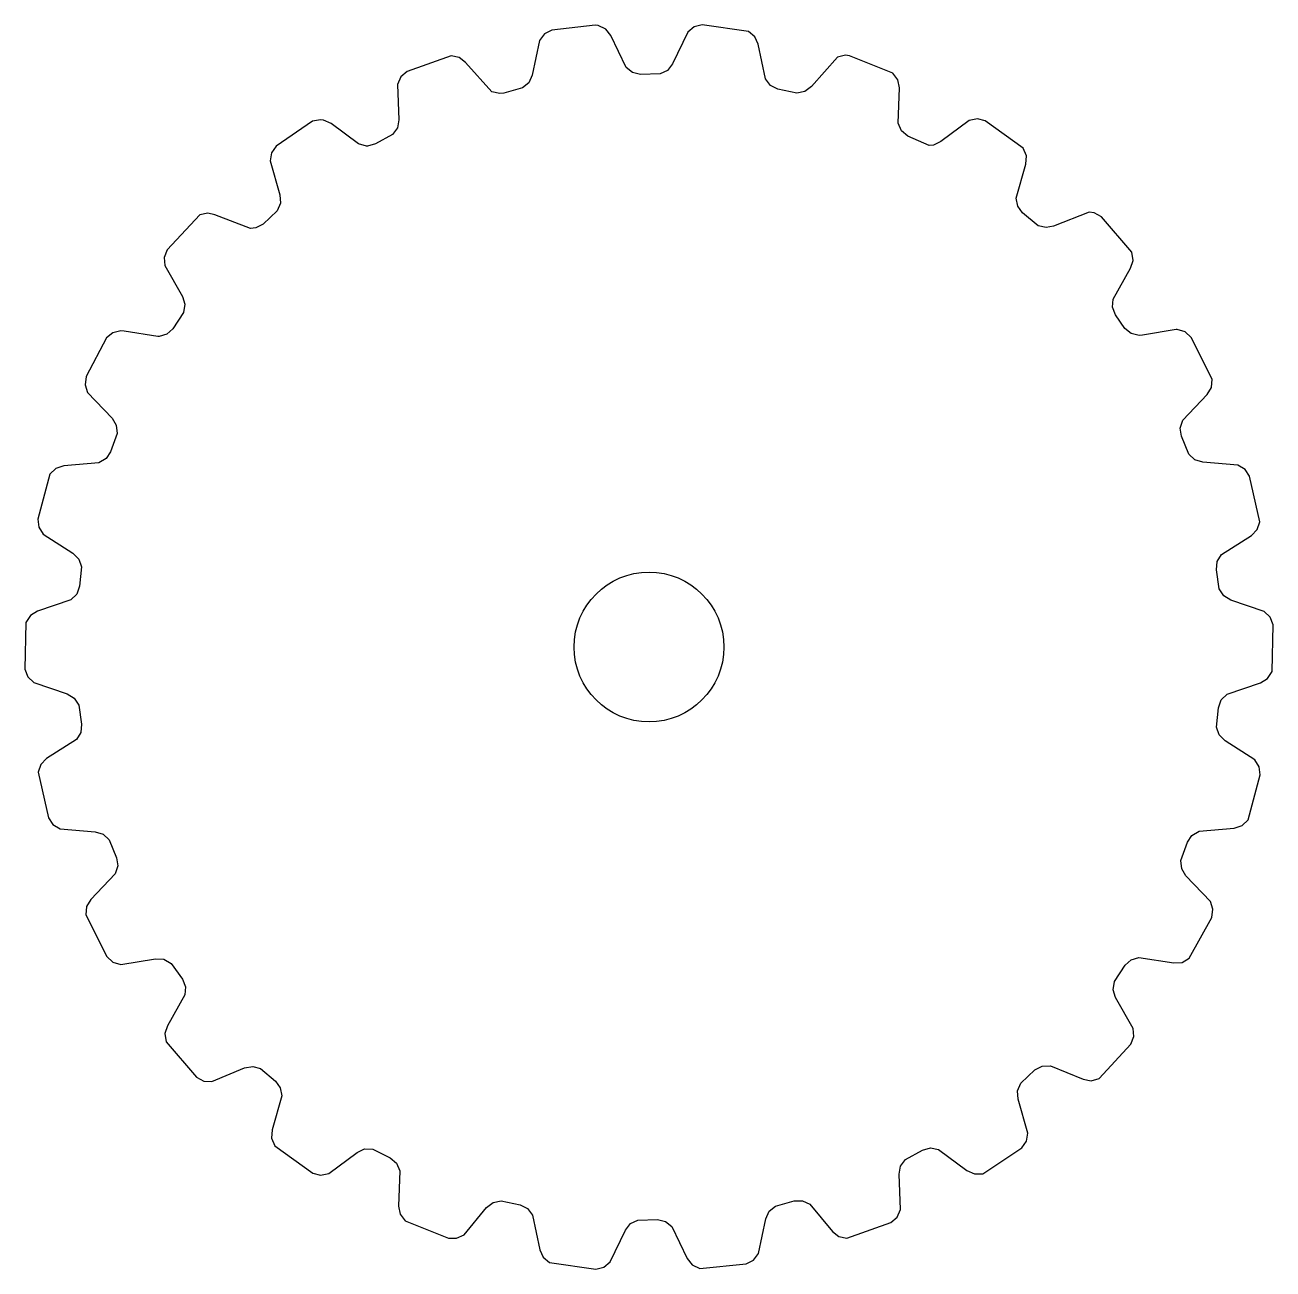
# Model space of a CAD drawing. Extents: x -20.8 to 20.8, y -20.8 to 20.8.
import ezdxf

# ---------------------------------------------------------------- set-up
doc = ezdxf.new("R2010")
doc.units = 0
doc.header["$MEASUREMENT"] = 0

msp = doc.modelspace()

# ---------------------------------------------------------------- linework, layer by layer
at = {"color": 13}
msp.add_lwpolyline([(20.393, -4.267), (20.363, -3.994), (20.217, -3.762), (19.223, -3.126), (19.028, -2.932), (18.938, -2.673), (19, -2.026), (19.094, -1.767), (19.29, -1.576), (20.407, -1.194), (20.642, -1.052), (20.791, -0.821), (20.821, 0.737), (20.728, 0.995), (20.53, 1.186), (19.412, 1.566), (19.177, 1.707), (19.028, 1.937), (18.933, 2.58), (18.962, 2.853), (19.107, 3.086), (20.1, 3.725), (20.294, 3.919), (20.384, 4.178), (20.04, 5.699), (19.887, 5.927), (19.65, 6.064), (18.474, 6.166), (18.211, 6.247), (18.011, 6.434), (17.765, 7.036), (17.728, 7.308), (17.813, 7.569), (18.625, 8.427), (18.767, 8.662), (18.791, 8.935), (18.094, 10.329), (17.891, 10.514), (17.628, 10.591), (17.593, 10.592), (16.461, 10.408), (16.358, 10.399), (16.091, 10.461), (15.877, 10.634), (15.565, 11.083), (15.464, 11.338), (15.484, 11.612), (16.067, 12.639), (16.149, 12.901), (16.107, 13.172), (15.096, 14.359), (14.855, 14.49), (14.684, 14.512), (13.492, 14.045), (13.257, 13.994), (12.989, 14.052), (12.46, 14.486), (12.301, 14.71), (12.256, 14.98), (12.575, 16.117), (12.592, 16.391), (12.487, 16.644), (11.221, 17.554), (10.956, 17.624), (10.687, 17.57), (9.739, 16.865), (9.489, 16.752), (9.351, 16.74), (8.632, 17.047), (8.423, 17.226), (8.314, 17.478), (8.353, 18.658), (8.303, 18.928), (8.141, 19.149), (6.694, 19.73), (6.557, 19.747), (6.289, 19.689), (5.42, 18.706), (5.204, 18.536), (4.936, 18.478), (4.301, 18.618), (4.056, 18.741), (3.89, 18.96), (3.645, 20.115), (3.532, 20.365), (3.321, 20.541), (1.778, 20.758), (1.511, 20.696), (1.298, 20.523), (0.786, 19.459), (0.617, 19.243), (0.371, 19.122), (-0.279, 19.106), (-0.547, 19.167), (-0.76, 19.34), (-1.275, 20.403), (-1.444, 20.619), (-1.691, 20.739), (-1.793, 20.753), (-3.242, 20.581), (-3.486, 20.457), (-3.652, 20.238), (-3.894, 19.082), (-4.006, 18.832), (-4.217, 18.655), (-4.844, 18.484), (-4.981, 18.466), (-5.249, 18.524), (-6.12, 19.505), (-6.336, 19.674), (-6.605, 19.731), (-8.073, 19.207), (-8.28, 19.028), (-8.389, 18.776), (-8.348, 17.596), (-8.396, 17.326), (-8.559, 17.104), (-9.126, 16.788), (-9.392, 16.718), (-9.426, 16.718), (-9.692, 16.786), (-10.61, 17.473), (-10.861, 17.586), (-10.964, 17.597), (-11.233, 17.543), (-12.435, 16.717), (-12.594, 16.493), (-12.638, 16.222), (-12.316, 15.087), (-12.299, 14.813), (-12.403, 14.559), (-12.879, 14.116), (-13.12, 13.984), (-13.291, 13.962), (-14.484, 14.426), (-14.719, 14.476), (-14.987, 14.418), (-16.074, 13.255), (-16.175, 13), (-16.153, 12.727), (-15.568, 11.701), (-15.486, 11.439), (-15.527, 11.168), (-15.883, 10.623), (-16.085, 10.438), (-16.348, 10.36), (-16.383, 10.359), (-17.515, 10.541), (-17.618, 10.549), (-17.886, 10.487), (-18.098, 10.313), (-18.779, 9.023), (-18.816, 8.752), (-18.73, 8.491), (-17.916, 7.635), (-17.774, 7.401), (-17.748, 7.127), (-17.963, 6.514), (-18.116, 6.285), (-18.353, 6.147), (-19.529, 6.043), (-19.791, 5.961), (-19.991, 5.773), (-20.393, 4.267), (-20.363, 3.994), (-20.217, 3.762), (-19.223, 3.126), (-19.028, 2.932), (-18.938, 2.673), (-19, 2.026), (-19.094, 1.767), (-19.29, 1.576), (-20.407, 1.194), (-20.642, 1.052), (-20.791, 0.821), (-20.821, -0.737), (-20.728, -0.995), (-20.53, -1.186), (-19.412, -1.566), (-19.177, -1.707), (-19.028, -1.937), (-18.933, -2.58), (-18.962, -2.853), (-19.107, -3.086), (-20.1, -3.725), (-20.294, -3.919), (-20.384, -4.178), (-20.04, -5.699), (-19.887, -5.927), (-19.65, -6.064), (-18.474, -6.166), (-18.211, -6.247), (-18.011, -6.434), (-17.765, -7.036), (-17.728, -7.308), (-17.813, -7.569), (-18.625, -8.427), (-18.767, -8.662), (-18.791, -8.935), (-18.094, -10.329), (-17.891, -10.514), (-17.628, -10.591), (-16.461, -10.408), (-16.187, -10.423), (-15.948, -10.558), (-15.565, -11.083), (-15.464, -11.338), (-15.484, -11.612), (-16.067, -12.639), (-16.149, -12.901), (-16.107, -13.172), (-15.096, -14.359), (-14.855, -14.49), (-14.581, -14.502), (-13.492, -14.045), (-13.222, -13.994), (-12.958, -14.068), (-12.46, -14.486), (-12.301, -14.71), (-12.256, -14.98), (-12.575, -16.117), (-12.592, -16.391), (-12.487, -16.644), (-11.221, -17.554), (-10.956, -17.624), (-10.687, -17.57), (-9.739, -16.865), (-9.489, -16.752), (-9.215, -16.76), (-8.632, -17.047), (-8.423, -17.226), (-8.314, -17.478), (-8.353, -18.658), (-8.303, -18.928), (-8.141, -19.149), (-6.694, -19.73), (-6.42, -19.733), (-6.171, -19.617), (-5.42, -18.706), (-5.204, -18.536), (-4.936, -18.478), (-4.301, -18.618), (-4.056, -18.741), (-3.89, -18.96), (-3.645, -20.115), (-3.532, -20.365), (-3.321, -20.541), (-1.778, -20.758), (-1.511, -20.696), (-1.298, -20.523), (-0.786, -19.459), (-0.617, -19.243), (-0.371, -19.122), (0.279, -19.106), (0.547, -19.167), (0.76, -19.34), (1.275, -20.403), (1.444, -20.619), (1.691, -20.739), (3.242, -20.581), (3.486, -20.457), (3.652, -20.238), (3.894, -19.082), (4.006, -18.832), (4.217, -18.655), (4.844, -18.484), (5.118, -18.48), (5.367, -18.596), (6.12, -19.505), (6.336, -19.674), (6.605, -19.731), (8.073, -19.207), (8.28, -19.028), (8.389, -18.776), (8.348, -17.596), (8.396, -17.326), (8.559, -17.104), (9.126, -16.788), (9.392, -16.718), (9.661, -16.771), (10.61, -17.473), (10.861, -17.586), (11.135, -17.577), (12.435, -16.717), (12.594, -16.493), (12.638, -16.222), (12.316, -15.087), (12.299, -14.813), (12.403, -14.559), (12.879, -14.116), (13.12, -13.984), (13.394, -13.972), (14.484, -14.426), (14.754, -14.476), (15.018, -14.402), (16.074, -13.255), (16.175, -13), (16.153, -12.727), (15.568, -11.701), (15.486, -11.439), (15.527, -11.168), (15.883, -10.623), (16.085, -10.438), (16.348, -10.36), (17.515, -10.541), (17.789, -10.524), (18.028, -10.389), (18.779, -9.023), (18.816, -8.752), (18.73, -8.491), (17.916, -7.635), (17.774, -7.401), (17.748, -7.127), (17.963, -6.514), (18.116, -6.285), (18.353, -6.147), (19.529, -6.043), (19.791, -5.961), (19.991, -5.773)], close=True, dxfattribs=at)
msp.add_circle((0, 0), 2.5, dxfattribs=at)

doc.saveas('drawing.dxf')
